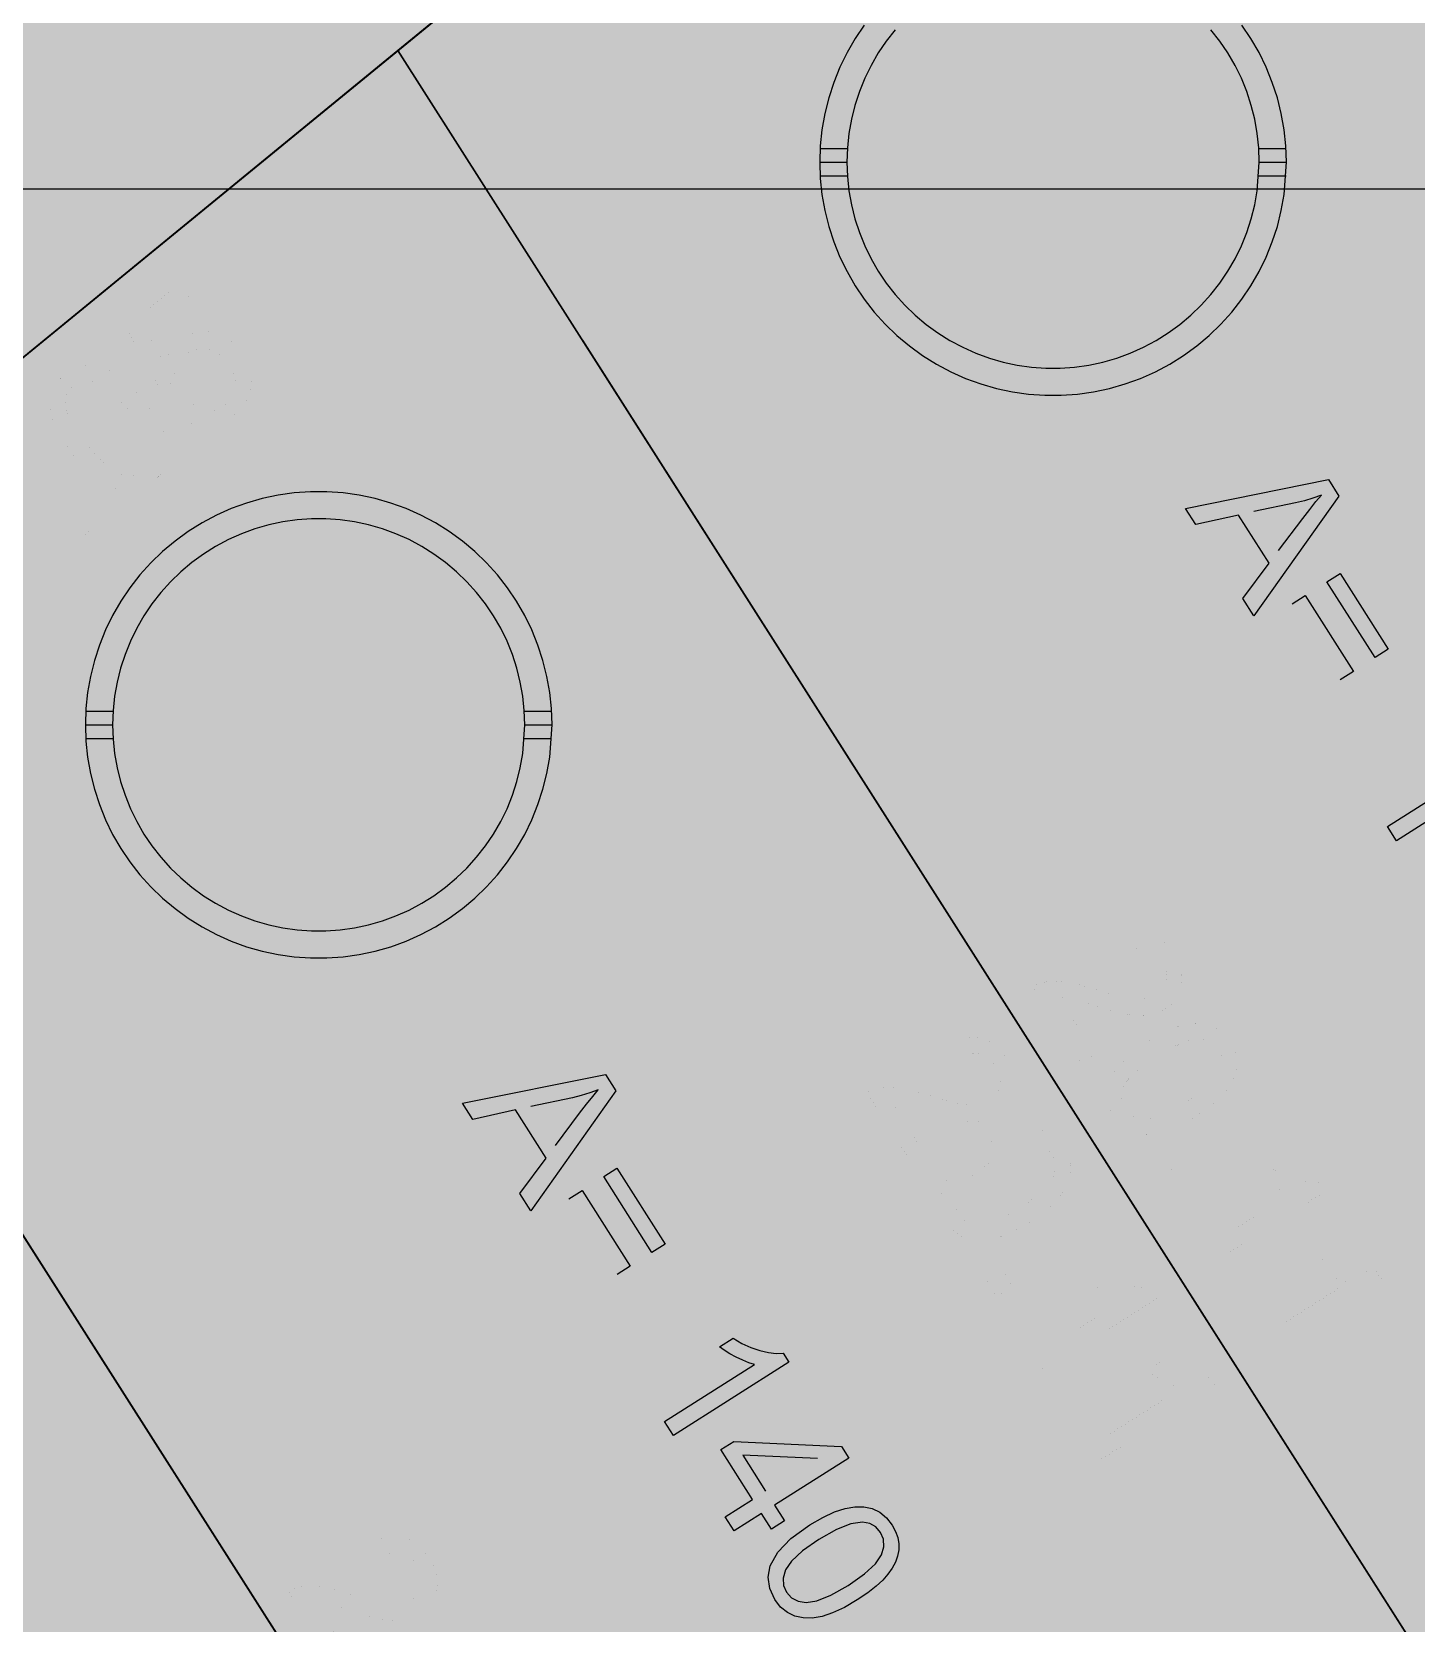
# Model space of a CAD drawing. Extents: x -5280327 to 29700, y -3925683 to 5564800.
# Drawn here: x 19898.7 to 20297, y 3385.5 to 3843.6 of the extents above; entities that cross this region are included whole.
import ezdxf

# ---------------------------------------------------------------- set-up
doc = ezdxf.new("R2010")
doc.units = 0
doc.linetypes.add('6', pattern=[2640.874023, 1320.437012, -1320.437012])
doc.layers.get('0').update_dxf_attribs({"linetype": 'CONTINUOUS'})
for name, color, linetype in [('31_PREDIOS_TOTAL', 7, 'CONTINUOUS'), ('CIRCULO', 7, 'CONTINUOUS'), ('LOTES', 7, 'CONTINUOUS')]:
    doc.layers.add(name, color=color, linetype=linetype)

msp = doc.modelspace()

# ---------------------------------------------------------------- linework, layer by layer
at = {"color": 7, "linetype": '6', "const_width": 10343.08}
msp.add_lwpolyline([(0, 29405.62), (24528.32, 0)], dxfattribs=at)
msp.add_lwpolyline([(0, 29405.62), (24528.32, 0)], dxfattribs=at)
at = {"color": 7}
msp.add_lwpolyline([(20799.33, 4489.43), (20779.55, 4415.95), (20805.44, 4355.76), (21189.96, 3805.95), (20930.45, 3577.46), (20857.26, 3519), (20652.15, 3355.2), (20641.84, 3346.88), (20427.13, 3173.65), (20212.42, 3000.41), (20189.64, 2982.03), (19991.04, 2837.64), (19768.88, 2676.11), (19556.14, 2521.45), (19546.62, 2514.72), (19322.46, 2356.33), (19098.3, 2197.94), (18722.23, 2788.53), (20799.33, 4489.43)], dxfattribs=at)
at = {"layer": '31_PREDIOS_TOTAL', "color": 7, "const_width": 0.00153}
for points in [[(19940.26, 3733.59), (19943.89, 3737.12), (19943.89, 3737.12), (19945.74, 3735.72), (19947.58, 3734.84), (19949.42, 3734.48), (19949.42, 3734.48), (19951.2, 3734.6), (19952.86, 3735.17), (19954.41, 3736.17), (19954.41, 3736.17), (19955.93, 3737.78), (19956.89, 3739.7), (19957.3, 3741.92), (19957.3, 3741.92), (19957.11, 3744.26), (19956.26, 3746.56), (19954.76, 3748.81), (19954.76, 3748.81), (19952.95, 3750.62), (19950.98, 3751.81), (19948.86, 3752.37), (19948.86, 3752.37), (19946.71, 3752.32), (19944.64, 3751.65), (19942.67, 3750.38), (19942.67, 3750.38), (19941.58, 3749.34), (19940.73, 3748.18), (19940.09, 3746.9), (19940.09, 3746.9), (19939.69, 3745.57), (19939.51, 3744.25), (19939.55, 3742.92), (19935.69, 3740.52), (19925.88, 3758.49), (19940.95, 3770.82), (19943.86, 3767.27), (19931.77, 3757.37), (19936.8, 3747.89), (19936.8, 3747.89), (19937.79, 3750.46), (19939.18, 3752.65), (19940.97, 3754.48), (19940.97, 3754.48), (19943.73, 3756.23), (19946.71, 3757.14), (19949.92, 3757.21), (19949.92, 3757.21), (19953.08, 3756.45), (19955.92, 3754.83), (19958.44, 3752.38), (19958.44, 3752.38), (19960.31, 3749.54), (19961.46, 3746.52), (19961.86, 3743.3), (19961.86, 3743.3), (19961.36, 3739.47), (19959.71, 3736.08), (19956.92, 3733.11), (19956.92, 3733.11), (19954.12, 3731.25), (19951.24, 3730.18), (19948.27, 3729.9), (19948.27, 3729.9), (19945.38, 3730.38), (19942.71, 3731.61), (19940.26, 3733.59)], [(19910.98, 3721.32), (19910.98, 3721.32), (19908.36, 3724.77), (19906.36, 3727.95), (19905, 3730.87), (19905, 3730.87), (19904.2, 3733.59), (19903.92, 3736.17), (19904.15, 3738.62), (19904.15, 3738.62), (19904.92, 3740.9), (19906.26, 3742.99), (19908.18, 3744.89), (19908.18, 3744.89), (19909.83, 3746.06), (19911.52, 3746.9), (19913.26, 3747.41), (19913.26, 3747.41), (19915.03, 3747.61), (19916.82, 3747.49), (19918.62, 3747.07), (19918.62, 3747.07), (19920.44, 3746.35), (19922.3, 3745.36), (19924.19, 3744.1), (19924.19, 3744.1), (19926.19, 3742.44), (19928.37, 3740.24), (19930.74, 3737.5), (19930.74, 3737.5), (19933.34, 3734.07), (19935.32, 3730.9), (19936.69, 3727.99), (19936.69, 3727.99), (19937.49, 3725.28), (19937.78, 3722.69), (19937.56, 3720.25), (19937.56, 3720.25), (19936.79, 3717.96), (19935.45, 3715.86), (19933.52, 3713.95), (19933.52, 3713.95), (19930.52, 3712.08), (19927.37, 3711.24), (19924.06, 3711.45), (19924.06, 3711.45), (19919.9, 3713.14), (19915.54, 3716.43), (19910.98, 3721.32)], [(19914.8, 3724.45), (19918.61, 3720.19), (19921.91, 3717.35), (19924.68, 3715.95), (19924.68, 3715.95), (19927.06, 3715.6), (19929.17, 3715.96), (19931.01, 3717.01), (19931.01, 3717.01), (19932.41, 3718.61), (19933.16, 3720.61), (19933.29, 3723.02), (19933.29, 3723.02), (19932.46, 3726.02), (19930.33, 3729.8), (19926.91, 3734.37), (19926.91, 3734.37), (19923.09, 3738.64), (19919.8, 3741.48), (19917.03, 3742.88), (19917.03, 3742.88), (19914.65, 3743.21), (19912.53, 3742.85), (19910.66, 3741.78), (19910.66, 3741.78), (19909.26, 3740.23), (19908.49, 3738.39), (19908.34, 3736.25), (19908.34, 3736.25), (19909.22, 3733.01), (19911.37, 3729.08), (19914.8, 3724.45)], [(19913.54, 3698.45), (19910.07, 3702.69), (19914.31, 3706.16), (19917.78, 3701.92), (19913.54, 3698.45)], [(20204.59, 3549.32), (20200.69, 3546.83), (20186.79, 3568.67), (20186.79, 3568.67), (20187.77, 3569.25), (20188.81, 3569.69), (20189.91, 3569.99), (20189.91, 3569.99), (20191.81, 3570.26), (20193.84, 3570.31), (20196, 3570.12), (20196, 3570.12), (20198.41, 3569.68), (20201.21, 3568.97), (20204.38, 3568), (20204.38, 3568), (20209.16, 3566.54), (20213.04, 3565.6), (20216.01, 3565.17), (20216.01, 3565.17), (20218.37, 3565.2), (20220.4, 3565.6), (20222.1, 3566.39), (20222.1, 3566.39), (20223.5, 3567.55), (20224.49, 3568.99), (20225.07, 3570.7), (20225.07, 3570.7), (20225.18, 3572.55), (20224.78, 3574.4), (20223.86, 3576.25), (20223.86, 3576.25), (20222.51, 3577.95), (20220.93, 3579.14), (20219.12, 3579.82), (20219.12, 3579.82), (20217.17, 3579.96), (20215.17, 3579.52), (20213.12, 3578.5), (20210.89, 3582.94), (20210.89, 3582.94), (20214.1, 3584.22), (20217.16, 3584.65), (20220.05, 3584.25), (20220.05, 3584.25), (20222.73, 3583.04), (20225.14, 3581.05), (20227.28, 3578.3), (20227.28, 3578.3), (20228.86, 3575.16), (20229.58, 3572.09), (20229.43, 3569.09), (20229.43, 3569.09), (20228.52, 3566.34), (20226.93, 3564.03), (20224.66, 3562.16), (20224.66, 3562.16), (20223.29, 3561.41), (20221.82, 3560.86), (20220.25, 3560.49), (20220.25, 3560.49), (20218.53, 3560.32), (20216.61, 3560.36), (20214.5, 3560.61), (20214.5, 3560.61), (20211.94, 3561.13), (20208.67, 3561.98), (20204.7, 3563.16), (20204.7, 3563.16), (20201.51, 3564.15), (20199.13, 3564.83), (20197.56, 3565.2), (20197.56, 3565.2), (20196.42, 3565.39), (20195.32, 3565.5), (20194.27, 3565.52), (20204.59, 3549.32)], [(20219.75, 3552.86), (20219.75, 3552.86), (20223.49, 3555.05), (20226.89, 3556.65), (20229.95, 3557.66), (20229.95, 3557.66), (20232.75, 3558.12), (20235.34, 3558.1), (20237.74, 3557.58), (20237.74, 3557.58), (20239.92, 3556.55), (20241.83, 3554.96), (20243.49, 3552.83), (20243.49, 3552.83), (20244.46, 3551.06), (20245.09, 3549.28), (20245.39, 3547.49), (20245.39, 3547.49), (20245.38, 3545.71), (20245.05, 3543.95), (20244.41, 3542.21), (20244.41, 3542.21), (20243.49, 3540.48), (20242.28, 3538.76), (20240.81, 3537.03), (20240.81, 3537.03), (20238.92, 3535.25), (20236.47, 3533.34), (20233.47, 3531.31), (20233.47, 3531.31), (20229.76, 3529.14), (20226.38, 3527.54), (20223.33, 3526.53), (20223.33, 3526.53), (20220.53, 3526.06), (20217.94, 3526.08), (20215.53, 3526.59), (20215.53, 3526.59), (20213.35, 3527.62), (20211.43, 3529.21), (20209.76, 3531.35), (20209.76, 3531.35), (20208.26, 3534.55), (20207.8, 3537.78), (20208.4, 3541.04), (20208.4, 3541.04), (20210.57, 3544.97), (20214.36, 3548.91), (20219.75, 3552.86)], [(20156.76, 3518.86), (20152.86, 3516.38), (20138.96, 3538.21), (20138.96, 3538.21), (20139.94, 3538.79), (20140.98, 3539.23), (20142.08, 3539.53), (20142.08, 3539.53), (20143.98, 3539.81), (20146.01, 3539.85), (20148.17, 3539.66), (20148.17, 3539.66), (20150.58, 3539.22), (20153.38, 3538.51), (20156.55, 3537.54), (20156.55, 3537.54), (20161.33, 3536.08), (20165.21, 3535.14), (20168.18, 3534.72), (20168.18, 3534.72), (20170.54, 3534.74), (20172.57, 3535.14), (20174.27, 3535.93), (20174.27, 3535.93), (20175.67, 3537.09), (20176.66, 3538.53), (20177.24, 3540.24), (20177.24, 3540.24), (20177.35, 3542.1), (20176.95, 3543.95), (20176.03, 3545.79), (20176.03, 3545.79), (20174.68, 3547.49), (20173.09, 3548.68), (20171.29, 3549.36), (20171.29, 3549.36), (20169.34, 3549.5), (20167.34, 3549.06), (20165.29, 3548.04), (20163.06, 3552.48), (20163.06, 3552.48), (20166.27, 3553.76), (20169.33, 3554.19), (20172.22, 3553.79), (20172.22, 3553.79), (20174.9, 3552.58), (20177.31, 3550.6), (20179.45, 3547.84), (20179.45, 3547.84), (20181.03, 3544.71), (20181.75, 3541.64), (20181.6, 3538.64), (20181.6, 3538.64), (20180.69, 3535.89), (20179.1, 3533.58), (20176.83, 3531.7), (20176.83, 3531.7), (20175.46, 3530.96), (20173.99, 3530.4), (20172.42, 3530.03), (20172.42, 3530.03), (20170.7, 3529.86), (20168.78, 3529.91), (20166.67, 3530.16), (20166.67, 3530.16), (20164.11, 3530.68), (20160.84, 3531.53), (20156.87, 3532.71), (20156.87, 3532.71), (20153.68, 3533.69), (20151.3, 3534.37), (20149.73, 3534.75), (20149.73, 3534.75), (20148.59, 3534.93), (20147.49, 3535.04), (20146.44, 3535.06), (20156.76, 3518.86)], [(20222.41, 3548.69), (20217.73, 3545.41), (20214.52, 3542.48), (20212.79, 3539.89), (20212.79, 3539.89), (20212.17, 3537.57), (20212.27, 3535.43), (20213.09, 3533.48), (20213.09, 3533.48), (20214.52, 3531.9), (20216.41, 3530.91), (20218.79, 3530.5), (20218.79, 3530.5), (20221.87, 3530.97), (20225.88, 3532.63), (20230.82, 3535.48), (20230.82, 3535.48), (20235.51, 3538.77), (20238.72, 3541.71), (20240.44, 3544.29), (20240.44, 3544.29), (20241.06, 3546.61), (20240.95, 3548.76), (20240.11, 3550.74), (20240.11, 3550.74), (20238.74, 3552.31), (20237, 3553.3), (20234.9, 3553.7), (20234.9, 3553.7), (20231.58, 3553.22), (20227.41, 3551.55), (20222.41, 3548.69)], [(20171.92, 3522.4), (20171.92, 3522.4), (20175.66, 3524.59), (20179.06, 3526.19), (20182.12, 3527.2), (20182.12, 3527.2), (20184.92, 3527.67), (20187.51, 3527.64), (20189.91, 3527.13), (20189.91, 3527.13), (20192.09, 3526.09), (20194, 3524.51), (20195.66, 3522.38), (20195.66, 3522.38), (20196.63, 3520.6), (20197.26, 3518.82), (20197.56, 3517.03), (20197.56, 3517.03), (20197.54, 3515.25), (20197.22, 3513.49), (20196.58, 3511.75), (20196.58, 3511.75), (20195.66, 3510.03), (20194.45, 3508.3), (20192.98, 3506.57), (20192.98, 3506.57), (20191.09, 3504.79), (20188.64, 3502.88), (20185.64, 3500.86), (20185.64, 3500.86), (20181.93, 3498.68), (20178.55, 3497.09), (20175.5, 3496.08), (20175.5, 3496.08), (20172.7, 3495.6), (20170.11, 3495.62), (20167.7, 3496.13), (20167.7, 3496.13), (20165.52, 3497.17), (20163.59, 3498.75), (20161.93, 3500.9), (20161.93, 3500.9), (20160.42, 3504.1), (20159.97, 3507.32), (20160.57, 3510.58), (20160.57, 3510.58), (20162.74, 3514.51), (20166.53, 3518.45), (20171.92, 3522.4)], [(20174.58, 3518.23), (20169.89, 3514.95), (20166.69, 3512.02), (20164.96, 3509.43), (20164.96, 3509.43), (20164.34, 3507.11), (20164.44, 3504.97), (20165.26, 3503.02), (20165.26, 3503.02), (20166.69, 3501.45), (20168.58, 3500.46), (20170.96, 3500.04), (20170.96, 3500.04), (20174.04, 3500.52), (20178.04, 3502.18), (20182.99, 3505.03), (20182.99, 3505.03), (20187.68, 3508.31), (20190.89, 3511.25), (20192.61, 3513.83), (20192.61, 3513.83), (20193.23, 3516.16), (20193.12, 3518.31), (20192.28, 3520.28), (20192.28, 3520.28), (20190.91, 3521.85), (20189.17, 3522.84), (20187.07, 3523.24), (20187.07, 3523.24), (20183.74, 3522.76), (20179.58, 3521.09), (20174.58, 3518.23)], [(20221.26, 3514.54), (20225.87, 3517.48), (20228.82, 3512.86), (20224.2, 3509.92), (20221.26, 3514.54)], [(20237.7, 3488.71), (20235.12, 3492.77), (20260.96, 3509.23), (20260.96, 3509.23), (20259.35, 3509.71), (20257.6, 3510.4), (20255.72, 3511.29), (20255.72, 3511.29), (20253.89, 3512.28), (20252.29, 3513.26), (20250.91, 3514.23), (20254.83, 3516.73), (20254.83, 3516.73), (20257.36, 3515.28), (20259.91, 3514.12), (20262.49, 3513.24), (20262.49, 3513.24), (20264.97, 3512.67), (20267.21, 3512.4), (20269.21, 3512.45), (20270.87, 3509.84), (20237.7, 3488.71)], [(20254.04, 3463.05), (20251.46, 3467.1), (20277.31, 3483.56), (20277.31, 3483.56), (20275.69, 3484.05), (20273.94, 3484.73), (20272.07, 3485.63), (20272.07, 3485.63), (20270.24, 3486.61), (20268.63, 3487.59), (20267.25, 3488.56), (20271.17, 3491.06), (20271.17, 3491.06), (20273.7, 3489.61), (20276.25, 3488.45), (20278.84, 3487.58), (20278.84, 3487.58), (20281.32, 3487), (20283.55, 3486.74), (20285.55, 3486.78), (20287.21, 3484.17), (20254.04, 3463.05)], [(20173.42, 3484.08), (20178.04, 3487.02), (20180.99, 3482.41), (20176.37, 3479.46), (20173.42, 3484.08)], [(20189.87, 3458.26), (20187.29, 3462.31), (20213.13, 3478.77), (20213.13, 3478.77), (20211.52, 3479.26), (20209.77, 3479.95), (20207.89, 3480.84), (20207.89, 3480.84), (20206.06, 3481.82), (20204.46, 3482.8), (20203.08, 3483.77), (20207, 3486.27), (20207, 3486.27), (20209.52, 3484.82), (20212.08, 3483.66), (20214.66, 3482.79), (20214.66, 3482.79), (20217.14, 3482.21), (20219.38, 3481.95), (20221.38, 3481.99), (20223.04, 3479.38), (20189.87, 3458.26)], [(20206.21, 3432.59), (20203.63, 3436.65), (20229.48, 3453.11), (20229.48, 3453.11), (20227.86, 3453.59), (20226.11, 3454.28), (20224.24, 3455.17), (20224.24, 3455.17), (20222.41, 3456.16), (20220.8, 3457.13), (20219.42, 3458.1), (20223.34, 3460.6), (20223.34, 3460.6), (20225.87, 3459.15), (20228.42, 3457.99), (20231.01, 3457.12), (20231.01, 3457.12), (20233.48, 3456.54), (20235.72, 3456.28), (20237.72, 3456.33), (20239.38, 3453.71), (20206.21, 3432.59)], [(19986.52, 3372.75), (19972.62, 3394.58), (19972.62, 3394.58), (19973.6, 3395.16), (19974.64, 3395.6), (19975.74, 3395.9), (19975.74, 3395.9), (19977.64, 3396.18), (19979.67, 3396.22), (19981.83, 3396.03), (19981.83, 3396.03), (19984.24, 3395.59), (19987.04, 3394.88), (19990.21, 3393.91), (19990.21, 3393.91), (19994.99, 3392.45), (19998.87, 3391.51), (20001.85, 3391.09), (20001.85, 3391.09), (20004.2, 3391.11), (20006.23, 3391.51), (20007.93, 3392.3), (20007.93, 3392.3), (20009.33, 3393.46), (20010.32, 3394.9), (20010.9, 3396.61), (20010.9, 3396.61), (20011.01, 3398.47), (20010.61, 3400.32), (20009.69, 3402.16), (20009.69, 3402.16), (20008.34, 3403.86), (20006.76, 3405.05), (20004.95, 3405.73), (20004.95, 3405.73), (20003.01, 3405.87), (20001.01, 3405.43), (19998.95, 3404.41), (19996.72, 3408.85), (19996.72, 3408.85), (19999.94, 3410.13), (20002.99, 3410.56), (20005.89, 3410.16), (20005.89, 3410.16), (20008.57, 3408.95), (20010.97, 3406.97), (20013.11, 3404.21), (20013.11, 3404.21), (20014.69, 3401.08), (20015.41, 3398.01), (20015.26, 3395.01), (20015.26, 3395.01), (20014.35, 3392.26), (20012.76, 3389.95), (20010.49, 3388.07), (20010.49, 3388.07), (20009.12, 3387.33), (20007.65, 3386.77), (20006.08, 3386.4), (20006.08, 3386.4), (20004.36, 3386.23), (20002.44, 3386.28), (20000.33, 3386.53), (20000.33, 3386.53), (19997.77, 3387.05), (19994.5, 3387.9), (19990.54, 3389.08), (19990.54, 3389.08), (19987.35, 3390.06), (19984.97, 3390.74), (19983.39, 3391.12), (19983.39, 3391.12), (19982.25, 3391.3), (19981.15, 3391.41), (19980.1, 3391.43), (19990.42, 3375.23)]]:
    msp.add_lwpolyline(points, dxfattribs=at)
at = {"layer": '31_PREDIOS_TOTAL', "color": 7}
for points in [[(20230.64, 3706.36, 33030.86), (20271.77, 3714.65, 33030.86), (20274.76, 3709.93, 33030.86), (20250.28, 3675.41, 33030.86), (20247.12, 3680.4, 33030.86), (20254.69, 3690.61, 33030.86), (20245.91, 3704.44, 33030.86), (20233.59, 3701.71, 33030.86), (20230.64, 3706.36, 33030.86)], [(20257.39, 3694.23, 33030.86), (20264.36, 3703.49, 33030.86), (20264.36, 3703.49, 33030.86), (20266.36, 3706.11, 33030.86), (20268.15, 3708.35, 33030.86), (20269.73, 3710.19, 33030.86), (20269.73, 3710.19, 33030.86), (20267.31, 3709.32, 33030.86), (20264.82, 3708.58, 33030.86), (20262.28, 3707.96, 33030.86), (20250.28, 3705.44, 33030.86)], [(20285.17, 3663.42, 33030.86), (20271.32, 3685.25, 33030.86), (20275.11, 3687.66, 33030.86), (20288.96, 3665.82, 33030.86), (20285.17, 3663.42, 33030.86)], [(20261.28, 3678.88, 33030.86), (20265.07, 3681.28, 33030.86), (20278.93, 3659.45, 33030.86), (20275.14, 3657.05, 33030.86)], [(20291.35, 3610.72, 33030.86), (20288.77, 3614.78, 33030.86), (20314.64, 3631.21, 33030.86), (20314.64, 3631.21, 33030.86), (20313.02, 3631.69, 33030.86), (20311.28, 3632.38, 33030.86), (20309.4, 3633.28, 33030.86), (20309.4, 3633.28, 33030.86), (20307.57, 3634.27, 33030.86), (20305.97, 3635.25, 33030.86), (20304.59, 3636.22, 33030.86), (20308.52, 3638.71, 33030.86), (20308.52, 3638.71, 33030.86), (20311.04, 3637.26, 33030.86), (20313.59, 3636.1, 33030.86), (20316.17, 3635.22, 33030.86), (20316.17, 3635.22, 33030.86), (20318.65, 3634.64, 33030.86), (20320.89, 3634.37, 33030.86), (20322.89, 3634.41, 33030.86), (20324.55, 3631.8, 33030.86), (20291.35, 3610.72, 33030.86)], [(20022.6, 3535.15, 33030.86), (20063.72, 3543.44, 33030.86), (20066.71, 3538.72, 33030.86), (20042.24, 3504.2, 33030.86), (20039.07, 3509.19, 33030.86), (20046.64, 3519.4, 33030.86), (20037.86, 3533.23, 33030.86), (20025.54, 3530.5, 33030.86), (20022.6, 3535.15, 33030.86)], [(20049.35, 3523.02, 33030.86), (20056.31, 3532.28, 33030.86), (20056.31, 3532.28, 33030.86), (20058.32, 3534.9, 33030.86), (20060.11, 3537.14, 33030.86), (20061.68, 3538.98, 33030.86), (20061.68, 3538.98, 33030.86), (20059.26, 3538.11, 33030.86), (20056.78, 3537.37, 33030.86), (20054.23, 3536.75, 33030.86), (20042.23, 3534.23, 33030.86)], [(20077.13, 3492.21, 33030.86), (20063.27, 3514.04, 33030.86), (20067.06, 3516.44, 33030.86), (20080.92, 3494.61, 33030.86), (20077.13, 3492.21, 33030.86)], [(20053.23, 3507.67, 33030.86), (20057.02, 3510.07, 33030.86), (20070.88, 3488.24, 33030.86), (20067.09, 3485.83, 33030.86)], [(20083.3, 3439.51, 33030.86), (20080.72, 3443.57, 33030.86), (20106.59, 3459.99, 33030.86), (20106.59, 3459.99, 33030.86), (20104.98, 3460.48, 33030.86), (20103.23, 3461.17, 33030.86), (20101.36, 3462.06, 33030.86), (20101.36, 3462.06, 33030.86), (20099.53, 3463.05, 33030.86), (20097.93, 3464.04, 33030.86), (20096.55, 3465.01, 33030.86), (20100.47, 3467.5, 33030.86), (20100.47, 3467.5, 33030.86), (20102.99, 3466.05, 33030.86), (20105.55, 3464.88, 33030.86), (20108.13, 3464.01, 33030.86), (20108.13, 3464.01, 33030.86), (20110.61, 3463.43, 33030.86), (20112.84, 3463.16, 33030.86), (20114.84, 3463.2, 33030.86), (20116.5, 3460.59, 33030.86), (20083.3, 3439.51, 33030.86)], [(20098.16, 3416.1, 33030.86), (20106.08, 3421.13, 33030.86), (20096.97, 3435.47, 33030.86), (20100.69, 3437.83, 33030.86), (20131.7, 3436.34, 33030.86), (20133.8, 3433.03, 33030.86), (20112.38, 3419.43, 33030.86), (20115.21, 3414.96, 33030.86), (20111.49, 3412.6, 33030.86), (20108.66, 3417.07, 33030.86), (20100.74, 3412.04, 33030.86), (20098.16, 3416.1, 33030.86)], [(20124.71, 3432.95, 33030.86), (20103.23, 3433.84, 33030.86), (20109.8, 3423.49, 33030.86)], [(20122.52, 3413.78, 33030.86), (20122.52, 3413.78, 33030.86), (20126.26, 3415.96, 33030.86), (20129.66, 3417.56, 33030.86), (20132.72, 3418.56, 33030.86), (20132.72, 3418.56, 33030.86), (20135.52, 3419.02, 33030.86), (20138.11, 3418.99, 33030.86), (20140.51, 3418.47, 33030.86), (20140.51, 3418.47, 33030.86), (20142.68, 3417.44, 33030.86), (20144.6, 3415.85, 33030.86), (20146.25, 3413.72, 33030.86), (20146.25, 3413.72, 33030.86), (20147.21, 3411.94, 33030.86), (20147.84, 3410.16, 33030.86), (20148.15, 3408.37, 33030.86), (20148.15, 3408.37, 33030.86), (20148.13, 3406.59, 33030.86), (20147.8, 3404.83, 33030.86), (20147.16, 3403.09, 33030.86), (20147.16, 3403.09, 33030.86), (20146.23, 3401.37, 33030.86), (20145.03, 3399.64, 33030.86), (20143.55, 3397.92, 33030.86), (20143.55, 3397.92, 33030.86), (20141.65, 3396.13, 33030.86), (20139.2, 3394.23, 33030.86), (20136.2, 3392.21, 33030.86), (20136.2, 3392.21, 33030.86), (20132.49, 3390.04, 33030.86), (20129.1, 3388.45, 33030.86), (20126.05, 3387.44, 33030.86), (20126.05, 3387.44, 33030.86), (20123.26, 3386.97, 33030.86), (20120.66, 3387, 33030.86), (20118.25, 3387.51, 33030.86), (20118.25, 3387.51, 33030.86), (20116.07, 3388.55, 33030.86), (20114.15, 3390.14, 33030.86), (20112.49, 3392.28, 33030.86), (20112.49, 3392.28, 33030.86), (20110.99, 3395.49, 33030.86), (20110.54, 3398.71, 33030.86), (20111.15, 3401.97, 33030.86), (20111.15, 3401.97, 33030.86), (20113.32, 3405.9, 33030.86), (20117.11, 3409.84, 33030.86), (20122.52, 3413.78, 33030.86)], [(20125.16, 3409.6, 33030.86), (20120.48, 3406.33, 33030.86), (20117.27, 3403.4, 33030.86), (20115.54, 3400.82, 33030.86), (20115.54, 3400.82, 33030.86), (20114.91, 3398.5, 33030.86), (20115, 3396.36, 33030.86), (20115.83, 3394.4, 33030.86), (20115.83, 3394.4, 33030.86), (20117.25, 3392.83, 33030.86), (20119.14, 3391.83, 33030.86), (20121.52, 3391.42, 33030.86), (20121.52, 3391.42, 33030.86), (20124.6, 3391.89, 33030.86), (20128.61, 3393.54, 33030.86), (20133.55, 3396.38, 33030.86), (20133.55, 3396.38, 33030.86), (20138.25, 3399.67, 33030.86), (20141.47, 3402.6, 33030.86), (20143.19, 3405.18, 33030.86), (20143.19, 3405.18, 33030.86), (20143.81, 3407.5, 33030.86), (20143.7, 3409.65, 33030.86), (20142.86, 3411.63, 33030.86), (20142.86, 3411.63, 33030.86), (20141.5, 3413.2, 33030.86), (20139.76, 3414.19, 33030.86), (20137.66, 3414.59, 33030.86), (20137.66, 3414.59, 33030.86), (20134.34, 3414.12, 33030.86), (20130.17, 3412.45, 33030.86), (20125.16, 3409.6, 33030.86)]]:
    msp.add_polyline3d(points, dxfattribs=at)
at = {"layer": '@NUMEROS DE LOTES', "color": 7, "const_width": 9.98}
for points in [[(20165.47, 3834.57), (20209.94, 3834.57), (20209.94, 3824.28), (20209.94, 3824.28), (20206.28, 3820.7), (20203.06, 3816.92), (20200.25, 3812.95), (20200.25, 3812.95), (20197.33, 3807.82), (20194.85, 3802.33), (20192.81, 3796.45), (20192.81, 3796.45), (20191.52, 3791.46), (20190.55, 3785.88), (20189.89, 3779.74), (20174.7, 3779.74), (20174.7, 3779.74), (20176.13, 3788.21), (20178.01, 3795.71), (20180.35, 3802.25), (20180.35, 3802.25), (20183.42, 3808.45), (20187.48, 3814.94), (20192.55, 3821.7), (20165.47, 3821.7), (20165.47, 3834.57)], [(19998.02, 3660.25), (19982.87, 3658.38), (19982.87, 3658.38), (19982.38, 3660.29), (19981.71, 3661.79), (19980.87, 3662.87), (19980.87, 3662.87), (19979.86, 3663.6), (19978.71, 3664.03), (19977.41, 3664.18), (19977.41, 3664.18), (19975.12, 3663.76), (19973.2, 3662.52), (19971.65, 3660.44), (19971.65, 3660.44), (19970.74, 3657.96), (19970, 3654.12), (19969.44, 3648.92), (19969.44, 3648.92), (19971.28, 3650.6), (19973.15, 3651.97), (19975.05, 3653.01), (19975.05, 3653.01), (19977.07, 3653.75), (19979.29, 3654.19), (19981.71, 3654.34), (19981.71, 3654.34), (19986.35, 3653.76), (19990.48, 3652.01), (19994.11, 3649.11), (19994.11, 3649.11), (19996.92, 3645.3), (19998.61, 3640.88), (19999.18, 3635.83), (19999.18, 3635.83), (19998.89, 3632.32), (19998.04, 3629.01), (19996.61, 3625.92), (19996.61, 3625.92), (19994.69, 3623.17), (19992.32, 3620.9), (19989.51, 3619.13), (19989.51, 3619.13), (19986.22, 3617.85), (19982.43, 3617.08), (19978.12, 3616.83), (19978.12, 3616.83), (19972.99, 3617.14), (19968.59, 3618.07), (19964.92, 3619.63), (19964.92, 3619.63), (19961.82, 3621.87), (19959.17, 3624.86), (19956.97, 3628.59), (19956.97, 3628.59), (19955.32, 3633.13), (19954.32, 3638.56), (19953.99, 3644.88), (19953.99, 3644.88), (19954.69, 3653.89), (19956.77, 3661.14), (19960.24, 3666.63), (19960.24, 3666.63), (19964.94, 3670.46), (19970.71, 3672.76), (19977.56, 3673.53), (19977.56, 3673.53), (19981.62, 3673.36), (19985.06, 3672.86), (19987.9, 3672.01), (19987.9, 3672.01), (19990.29, 3670.85), (19992.39, 3669.37), (19994.2, 3667.58), (19994.2, 3667.58), (19995.74, 3665.47), (19997.01, 3663.03), (19998.02, 3660.25)], [(19969.97, 3635.83), (19970.21, 3633.07), (19970.96, 3630.75), (19972.21, 3628.85), (19972.21, 3628.85), (19973.82, 3627.45), (19975.65, 3626.61), (19977.71, 3626.33), (19977.71, 3626.33), (19979.59, 3626.58), (19981.26, 3627.34), (19982.72, 3628.61), (19982.72, 3628.61), (19983.84, 3630.38), (19984.51, 3632.65), (19984.74, 3635.42), (19984.74, 3635.42), (19984.51, 3638.26), (19983.81, 3640.62), (19982.64, 3642.49), (19982.64, 3642.49), (19981.14, 3643.84), (19979.4, 3644.65), (19977.45, 3644.92), (19977.45, 3644.92), (19975.44, 3644.65), (19973.66, 3643.87), (19972.12, 3642.56), (19972.12, 3642.56), (19970.92, 3640.76), (19970.2, 3638.52), (19969.97, 3635.83)]]:
    msp.add_lwpolyline(points, dxfattribs=at)
at = {"layer": 'CIRCULO', "color": 7}
for points in [[(20138.2, 3845.51), (20135.58, 3841.62), (20133.24, 3837.57), (20131.19, 3833.35), (20129.43, 3829.01), (20127.98, 3824.55), (20126.85, 3820.01), (20126.03, 3815.39), (20125.54, 3810.73), (20125.38, 3806.05), (20125.54, 3801.36), (20126.03, 3796.7), (20126.85, 3792.09), (20127.98, 3787.54), (20129.43, 3783.08), (20131.19, 3778.74), (20133.24, 3774.53), (20135.58, 3770.47), (20138.2, 3766.58), (20141.09, 3762.89), (20144.22, 3759.41), (20147.6, 3756.15), (20151.19, 3753.14), (20154.98, 3750.38), (20158.95, 3747.9), (20163.09, 3745.7), (20167.37, 3743.8), (20171.77, 3742.19), (20176.28, 3740.9), (20180.86, 3739.93), (20185.5, 3739.27), (20190.18, 3738.95), (20194.86, 3738.95), (20199.54, 3739.27), (20204.18, 3739.93), (20208.76, 3740.9), (20213.27, 3742.19), (20217.67, 3743.8), (20221.95, 3745.7), (20226.09, 3747.9), (20230.06, 3750.38), (20233.86, 3753.14), (20237.45, 3756.15), (20240.82, 3759.41), (20243.95, 3762.89), (20246.84, 3766.58), (20249.46, 3770.47), (20251.8, 3774.53), (20253.86, 3778.74), (20255.61, 3783.08), (20257.06, 3787.54), (20258.19, 3792.09), (20259.01, 3796.7), (20259.66, 3806.05)], [(20147.09, 3844.17), (20144.54, 3840.91), (20142.23, 3837.47), (20140.16, 3833.89), (20138.34, 3830.17), (20136.79, 3826.33), (20135.51, 3822.39), (20134.51, 3818.38), (20133.79, 3814.3), (20133.36, 3810.18), (20133.21, 3806.05), (20133.36, 3801.91), (20133.79, 3797.79), (20134.51, 3793.72), (20135.51, 3789.7), (20136.79, 3785.76), (20138.34, 3781.92), (20140.16, 3778.2), (20142.23, 3774.62), (20144.54, 3771.19), (20147.09, 3767.92), (20149.86, 3764.85), (20152.84, 3761.97), (20156.01, 3759.31), (20159.36, 3756.88), (20162.87, 3754.68), (20166.52, 3752.74), (20170.3, 3751.06), (20174.19, 3749.64), (20178.17, 3748.5), (20182.22, 3747.64), (20186.32, 3747.06), (20190.45, 3746.78), (20194.59, 3746.78), (20198.72, 3747.06), (20202.82, 3747.64), (20206.87, 3748.5), (20210.85, 3749.64), (20214.74, 3751.06), (20218.52, 3752.74), (20222.17, 3754.68), (20225.68, 3756.88), (20229.03, 3759.31), (20232.2, 3761.97), (20235.18, 3764.85), (20237.95, 3767.92), (20240.5, 3771.19), (20242.82, 3774.62), (20244.89, 3778.2), (20246.7, 3781.92), (20248.25, 3785.76), (20249.53, 3789.7), (20250.53, 3793.72), (20251.25, 3797.79), (20251.83, 3806.05)], [(20251.83, 3806.05), (20251.68, 3810.18), (20251.25, 3814.3), (20250.53, 3818.38), (20249.53, 3822.39), (20248.25, 3826.33), (20246.7, 3830.17), (20244.89, 3833.89), (20242.82, 3837.47), (20240.5, 3840.91), (20237.95, 3844.17)], [(20259.66, 3806.05), (20259.5, 3810.73), (20259.01, 3815.39), (20258.19, 3820.01), (20257.06, 3824.55), (20255.61, 3829.01), (20253.86, 3833.35), (20251.8, 3837.57), (20249.46, 3841.62), (20246.84, 3845.51)], [(20125.5, 3809.96), (20133.34, 3809.96)], [(20251.7, 3809.96), (20259.55, 3809.96)], [(20125.38, 3806.05), (20133.21, 3806.05)], [(20125.5, 3802.13), (20133.34, 3802.13)], [(20251.7, 3802.13), (20259.55, 3802.13)], [(20251.83, 3806.05), (20259.66, 3806.05)]]:
    msp.add_lwpolyline(points, dxfattribs=at)
for points in [[(20048.38, 3644.07, 33030.86), (20048.21, 3648.76, 33030.86), (20047.72, 3653.42, 33030.86), (20046.91, 3658.03, 33030.86), (20045.77, 3662.58, 33030.86), (20044.33, 3667.04, 33030.86), (20042.57, 3671.38, 33030.86), (20040.52, 3675.59, 33030.86), (20038.17, 3679.65, 33030.86), (20035.55, 3683.54, 33030.86), (20032.67, 3687.23, 33030.86), (20029.53, 3690.71, 33030.86), (20026.16, 3693.97, 33030.86), (20022.57, 3696.98, 33030.86), (20018.78, 3699.73, 33030.86), (20014.81, 3702.22, 33030.86), (20010.67, 3704.42, 33030.86), (20006.39, 3706.32, 33030.86), (20001.98, 3707.93, 33030.86), (19997.48, 3709.22, 33030.86), (19992.89, 3710.19, 33030.86), (19988.25, 3710.84, 33030.86), (19983.58, 3711.17, 33030.86), (19978.89, 3711.17, 33030.86), (19974.22, 3710.84, 33030.86), (19969.58, 3710.19, 33030.86), (19964.99, 3709.22, 33030.86), (19960.49, 3707.93, 33030.86), (19956.08, 3706.32, 33030.86), (19951.8, 3704.42, 33030.86), (19947.67, 3702.22, 33030.86), (19943.69, 3699.73, 33030.86), (19939.9, 3696.98, 33030.86), (19936.31, 3693.97, 33030.86), (19932.94, 3690.71, 33030.86), (19929.8, 3687.23, 33030.86), (19926.92, 3683.54, 33030.86), (19924.3, 3679.65, 33030.86), (19921.95, 3675.59, 33030.86), (19919.9, 3671.38, 33030.86), (19918.15, 3667.04, 33030.86), (19916.7, 3662.58, 33030.86), (19915.56, 3658.03, 33030.86), (19914.75, 3653.42, 33030.86), (19914.26, 3648.76, 33030.86), (19914.1, 3644.07, 33030.86), (19914.26, 3639.39, 33030.86), (19914.75, 3634.73, 33030.86), (19915.56, 3630.11, 33030.86), (19916.7, 3625.57, 33030.86), (19918.15, 3621.11, 33030.86), (19919.9, 3616.76, 33030.86), (19921.95, 3612.55, 33030.86), (19924.3, 3608.49, 33030.86), (19926.92, 3604.61, 33030.86), (19929.8, 3600.92, 33030.86), (19932.94, 3597.43, 33030.86), (19936.31, 3594.18, 33030.86), (19939.9, 3591.17, 33030.86), (19943.69, 3588.41, 33030.86), (19947.67, 3585.93, 33030.86), (19951.8, 3583.73, 33030.86), (19956.08, 3581.82, 33030.86), (19960.49, 3580.22, 33030.86), (19964.99, 3578.93, 33030.86), (19969.58, 3577.95, 33030.86), (19974.22, 3577.3, 33030.86), (19978.89, 3576.97, 33030.86), (19983.58, 3576.97, 33030.86), (19988.25, 3577.3, 33030.86), (19992.89, 3577.95, 33030.86), (19997.48, 3578.93, 33030.86), (20001.98, 3580.22, 33030.86), (20006.39, 3581.82, 33030.86), (20010.67, 3583.73, 33030.86), (20014.81, 3585.93, 33030.86), (20018.78, 3588.41, 33030.86), (20022.57, 3591.17, 33030.86), (20026.16, 3594.18, 33030.86), (20029.53, 3597.43, 33030.86), (20032.67, 3600.92, 33030.86), (20035.55, 3604.61, 33030.86), (20038.17, 3608.49, 33030.86), (20040.52, 3612.55, 33030.86), (20042.57, 3616.76, 33030.86), (20044.33, 3621.11, 33030.86), (20045.77, 3625.57, 33030.86), (20046.91, 3630.11, 33030.86), (20047.72, 3634.73, 33030.86), (20048.38, 3644.07, 33030.86)], [(20040.54, 3644.07, 33030.86), (20040.4, 3648.21, 33030.86), (20039.97, 3652.33, 33030.86), (20039.25, 3656.4, 33030.86), (20038.25, 3660.42, 33030.86), (20036.97, 3664.36, 33030.86), (20035.42, 3668.19, 33030.86), (20033.6, 3671.92, 33030.86), (20031.53, 3675.5, 33030.86), (20029.22, 3678.93, 33030.86), (20026.67, 3682.19, 33030.86), (20023.9, 3685.27, 33030.86), (20020.92, 3688.15, 33030.86), (20017.75, 3690.81, 33030.86), (20014.4, 3693.24, 33030.86), (20010.89, 3695.43, 33030.86), (20007.23, 3697.38, 33030.86), (20003.45, 3699.06, 33030.86), (19999.56, 3700.48, 33030.86), (19995.58, 3701.62, 33030.86), (19991.53, 3702.48, 33030.86), (19987.44, 3703.05, 33030.86), (19983.31, 3703.34, 33030.86), (19979.17, 3703.34, 33030.86), (19975.04, 3703.05, 33030.86), (19970.94, 3702.48, 33030.86), (19966.89, 3701.62, 33030.86), (19962.91, 3700.48, 33030.86), (19959.02, 3699.06, 33030.86), (19955.24, 3697.38, 33030.86), (19951.58, 3695.43, 33030.86), (19948.07, 3693.24, 33030.86), (19944.72, 3690.81, 33030.86), (19941.55, 3688.15, 33030.86), (19938.57, 3685.27, 33030.86), (19935.8, 3682.19, 33030.86), (19933.26, 3678.93, 33030.86), (19930.94, 3675.5, 33030.86), (19928.87, 3671.92, 33030.86), (19927.06, 3668.19, 33030.86), (19925.51, 3664.36, 33030.86), (19924.23, 3660.42, 33030.86), (19923.23, 3656.4, 33030.86), (19922.51, 3652.33, 33030.86), (19922.07, 3648.21, 33030.86), (19921.93, 3644.07, 33030.86), (19922.07, 3639.94, 33030.86), (19922.51, 3635.82, 33030.86), (19923.23, 3631.74, 33030.86), (19924.23, 3627.73, 33030.86), (19925.51, 3623.79, 33030.86), (19927.06, 3619.95, 33030.86), (19928.87, 3616.23, 33030.86), (19930.94, 3612.64, 33030.86), (19933.26, 3609.21, 33030.86), (19935.8, 3605.95, 33030.86), (19938.57, 3602.87, 33030.86), (19941.55, 3600, 33030.86), (19944.72, 3597.34, 33030.86), (19948.07, 3594.9, 33030.86), (19951.58, 3592.71, 33030.86), (19955.24, 3590.77, 33030.86), (19959.02, 3589.08, 33030.86), (19962.91, 3587.67, 33030.86), (19966.89, 3586.53, 33030.86), (19970.94, 3585.67, 33030.86), (19975.04, 3585.09, 33030.86), (19979.17, 3584.8, 33030.86), (19983.31, 3584.8, 33030.86), (19987.44, 3585.09, 33030.86), (19991.53, 3585.67, 33030.86), (19995.58, 3586.53, 33030.86), (19999.56, 3587.67, 33030.86), (20003.45, 3589.08, 33030.86), (20007.23, 3590.77, 33030.86), (20010.89, 3592.71, 33030.86), (20014.4, 3594.9, 33030.86), (20017.75, 3597.34, 33030.86), (20020.92, 3600, 33030.86), (20023.9, 3602.87, 33030.86), (20026.67, 3605.95, 33030.86), (20029.22, 3609.21, 33030.86), (20031.53, 3612.64, 33030.86), (20033.6, 3616.23, 33030.86), (20035.42, 3619.95, 33030.86), (20036.97, 3623.79, 33030.86), (20038.25, 3627.73, 33030.86), (20039.25, 3631.74, 33030.86), (20039.97, 3635.82, 33030.86), (20040.54, 3644.07, 33030.86)], [(19914.21, 3647.99, 33030.86), (19922.06, 3647.99, 33030.86)], [(20040.41, 3647.99, 33030.86), (20048.26, 3647.99, 33030.86)], [(19914.1, 3644.07, 33030.86), (19921.93, 3644.07, 33030.86)], [(20040.54, 3644.07, 33030.86), (20048.38, 3644.07, 33030.86)], [(19914.21, 3640.16, 33030.86), (19922.06, 3640.16, 33030.86)], [(20040.41, 3640.16, 33030.86), (20048.26, 3640.16, 33030.86)]]:
    msp.add_polyline3d(points, dxfattribs=at)
at = {"layer": 'Cuadricula Coordenadas', "color": 7}
msp.add_lwpolyline([(15472.17, 3798.32), (24151.22, 3798.32)], dxfattribs=at)
msp.add_lwpolyline([(15472.17, 3798.32), (24151.22, 3798.32)], dxfattribs=at)
at = {"layer": 'LOTES', "color": 7}
for points in [[(20217.63, 4013.08), (20004, 3838.15), (20427.13, 3173.65), (20641.84, 3346.88), (20217.63, 4013.08)], [(20004, 3838.15), (19790.37, 3663.21), (20212.42, 3000.41), (20427.13, 3173.65), (20004, 3838.15)], [(19790.37, 3663.21), (19576.75, 3488.28), (19991.04, 2837.64), (20189.64, 2982.03), (20212.42, 3000.41), (19790.37, 3663.21)]]:
    msp.add_lwpolyline(points, dxfattribs=at)
for points in [[(18722.23, 2788.53, 33030.86), (20799.33, 4489.43, 33030.86)], [(20427.13, 3173.65, 33030.86), (20004, 3838.15, 33030.86)], [(20057.09, 3754.78, 66061.73), (20427.13, 3173.65, 66061.73)], [(19790.37, 3663.21, 33030.86), (20212.42, 3000.41, 33030.86)], [(19834.61, 3593.74, 66061.73), (20212.42, 3000.41, 66061.73)]]:
    msp.add_polyline3d(points, dxfattribs=at)

doc.saveas('drawing.dxf')
